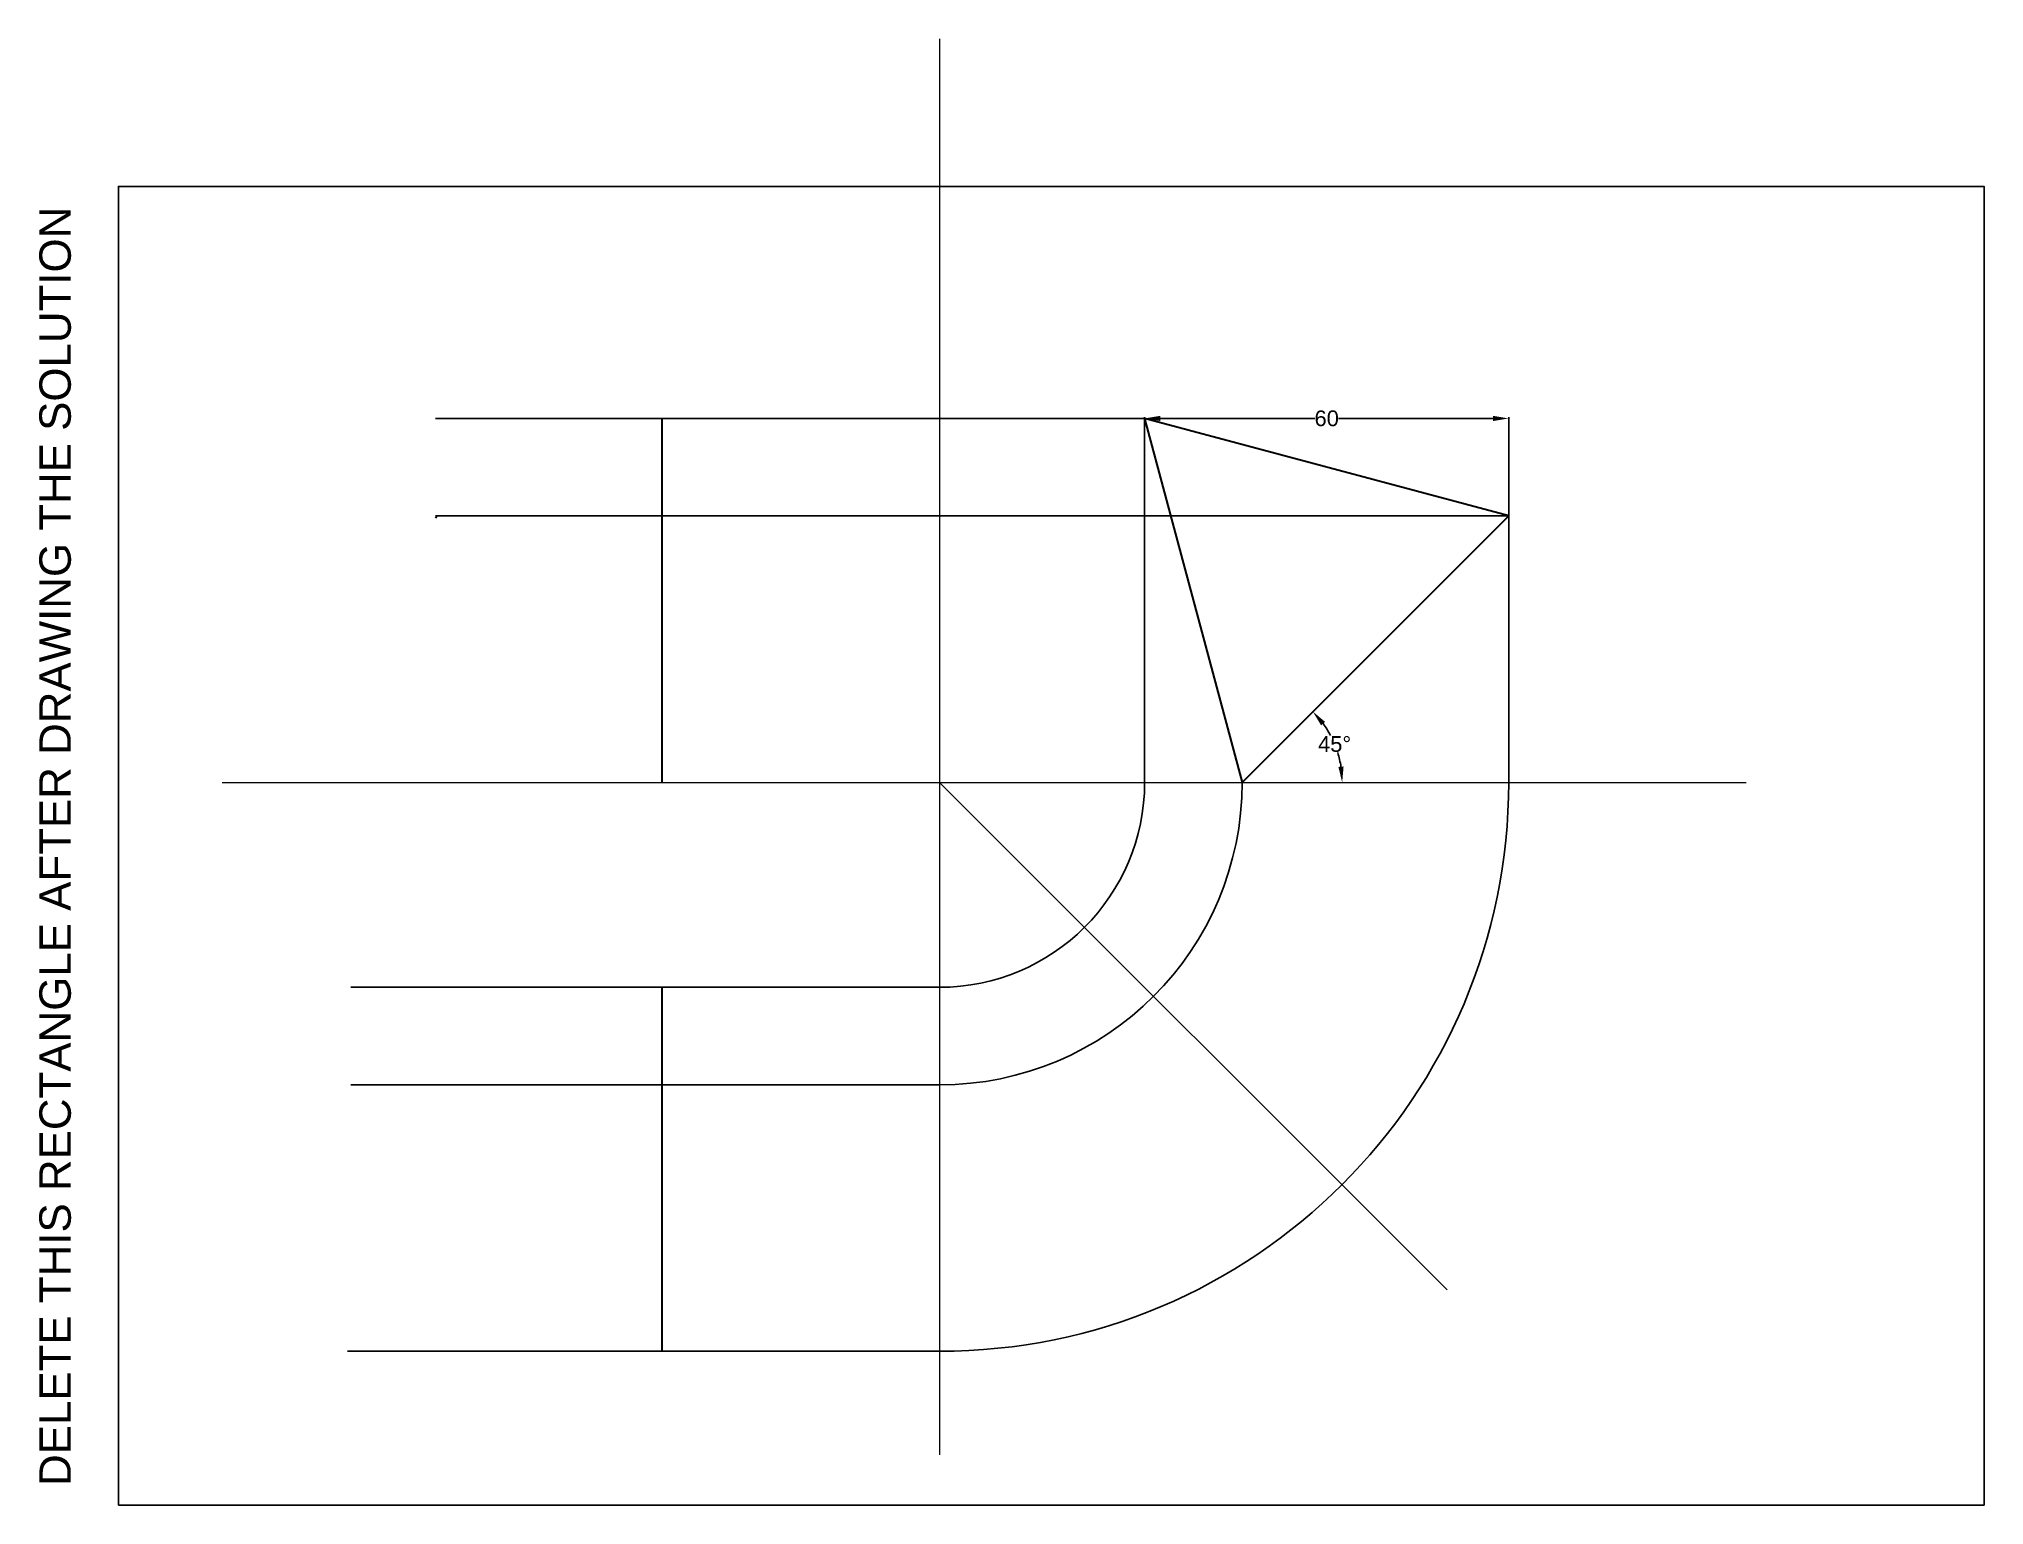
# Model space of a CAD drawing. Header units: millimetres. Extents: x -13 to 297, y 0 to 234.
import ezdxf

# ---------------------------------------------------------------- set-up
doc = ezdxf.new("R2010")
doc.units = ezdxf.units.MM
doc.layers.add('Comments', color=10, linetype='Continuous', lineweight=13, plot=False)
doc.layers.add('thick continuous', color=7, linetype='Continuous', lineweight=30)
doc.styles.get("Standard").update_dxf_attribs({"font": 'arial.ttf'})
doc.dimstyles.get("Standard").update_dxf_attribs({"dimtxt": 2.5, "dimasz": 2.5, "dimexe": 0.18, "dimexo": 0.0625, "dimgap": 0.09, "dimtad": 0, "dimtih": 1, "dimtoh": 1, "dimdec": 1, "dimzin": 0, "dimdsep": 46, "dimtxsty": 'Standard', "dimcen": 0.09, "dimadec": 0, "dimazin": 0, "dimtfac": 1, "dimtdec": 1, "dimtofl": 0, "dimtmove": 0, "dimatfit": 3, "dimfxl": 1, "dimtolj": 1, "dimtzin": 0, "dimlwd": 25, "dimarcsym": 0})

# ---------------------------------------------------------------- blocks, each defined once
blk = doc.blocks.new('*D1')
at = {"layer": 'Defpoints', "color": 0, "transparency": 16777216}
for p in [(221.32, 157.53), (194.28, 119.22), (16.55, 115.1), (178.9, 115.1), (259.12, 115.1)]:
    blk.add_point(p, dxfattribs=at)
at = {"layer": 'thick continuous', "color": 0, "lineweight": 25, "transparency": 16777216}
for start, end in [(27.9172, 35.9931), (9.0069, 17.2878)]:
    blk.add_arc((178.9, 115.1), 15.92, start, end, dxfattribs=at)
at = {"layer": 'thick continuous', "color": 0, "transparency": 16777216}
for points in [[(191.46, 124.19), (192.1, 124.73), (190.16, 126.36)], [(195.04, 117.63), (194.21, 117.56), (194.82, 115.1)]]:
    blk.add_solid(points, dxfattribs=at)
at = {"layer": 'thick continuous', "color": 0, "transparency": 16777216, "insert": (193.61, 121.19), "char_height": 2.5, "attachment_point": 5}
blk.add_mtext('\\A1;45°', dxfattribs=at)
blk = doc.blocks.new('*D2')
at = {"layer": 'Defpoints', "color": 0, "transparency": 16777216}
for p in [(163.37, 173.06), (221.32, 173.06), (221.32, 157.53)]:
    blk.add_point(p, dxfattribs=at)
at = {"layer": 'thick continuous', "color": 0, "lineweight": -2, "transparency": 16777216}
for p, q in [((163.37, 173.12), (163.37, 173.24)), ((221.32, 157.59), (221.32, 173.24))]:
    blk.add_line(p, q, dxfattribs=at)
at = {"layer": 'thick continuous', "color": 0, "lineweight": 25, "transparency": 16777216}
for p, q in [((165.87, 173.06), (190.46, 173.06)), ((218.82, 173.06), (194.23, 173.06))]:
    blk.add_line(p, q, dxfattribs=at)
at = {"layer": 'thick continuous', "color": 0, "transparency": 16777216}
for points in [[(165.87, 173.47), (165.87, 172.64), (163.37, 173.06)], [(218.82, 173.47), (218.82, 172.64), (221.32, 173.06)]]:
    blk.add_solid(points, dxfattribs=at)
at = {"layer": 'thick continuous', "color": 0, "transparency": 16777216, "insert": (192.35, 173.06), "char_height": 2.5, "attachment_point": 5}
blk.add_mtext('\\A1;60', dxfattribs=at)

msp = doc.modelspace()

# ---------------------------------------------------------------- linework, layer by layer
msp.add_lwpolyline([(0, 0), (297, 0), (297, 210), (0, 210)], close=True)
at = {"layer": 'thick continuous', "lineweight": 20}
for p, q in [((130.73, 233.5), (130.73, 8)), ((16.55, 115.1), (259.12, 115.1))]:
    msp.add_line(p, q, dxfattribs=at)
at = {"layer": 'thick continuous', "lineweight": 25}
for p, q in [((163.37, 173.06), (50.5, 173.06)), ((163.37, 173.06), (163.37, 115.1)), ((221.32, 157.53), (50.5, 157.53)), ((221.32, 157.53), (221.32, 115.1)), ((130.73, 115.1), (211.53, 34.3)), ((130.73, 82.46), (37, 82.46)), ((130.73, 66.93), (37, 66.93)), ((130.73, 24.5), (36.5, 24.5))]:
    msp.add_line(p, q, dxfattribs=at)
at = {"layer": 'thick continuous'}
for p, q in [((86.5, 173.06), (86.5, 115.1)), ((230.46, 115.1), (230.46, 115.1)), ((86.5, 82.46), (86.5, 24.5))]:
    msp.add_line(p, q, dxfattribs=at)
msp.add_lwpolyline([(178.9, 115.1), (221.32, 157.53), (163.37, 173.06)], close=True, dxfattribs=at)
msp.add_arc((130.73, 115.1), 90.6, 152.0768, 152.3135, dxfattribs=at)
at = {"layer": 'thick continuous', "lineweight": 25}
for radius in [32.64, 48.17, 90.6]:
    msp.add_arc((130.73, 115.1), radius, 270, 0, dxfattribs=at)

# ---------------------------------------------------------------- texts
at = {"layer": 'Comments'}
msp.add_text('DELETE THIS RECTANGLE AFTER DRAWING THE SOLUTION', height=5, rotation=90, dxfattribs=at).set_placement((-7.57, 3.05))

# ---------------------------------------------------------------- dimensions: what is measured, and where the dimension line sits
at = {"layer": 'thick continuous'}
dim = msp.add_linear_dim(base=(221.32, 173.06), p1=(163.37, 173.06), p2=(221.32, 157.53), text='60', dimstyle='Standard', dxfattribs=at)
dim.commit()
dim.dimension.update_dxf_attribs({"geometry": '*D2', "text_midpoint": (192.35, 173.06)})
dim = msp.add_angular_dim_2l(base=(194.28, 119.22), line1=((16.55, 115.1), (259.12, 115.1)), line2=((178.9, 115.1), (221.32, 157.53)), dimstyle='Standard', dxfattribs=at)
dim.commit()
dim.dimension.update_dxf_attribs({"geometry": '*D1', "text_midpoint": (193.61, 121.19)})

doc.saveas('drawing.dxf')
